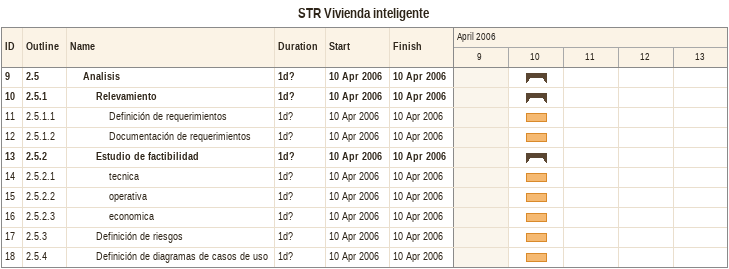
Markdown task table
STR Vivienda inteligente

| ID | WBS | Task | Duration | Start | Finish |
|---|---|---|---|---|---|
| 9 | 2.5 | **Analisis** | 1d? | 2006-04-10 | 2006-04-10 |
| 10 | 2.5.1 | **Relevamiento** | 1d? | 2006-04-10 | 2006-04-10 |
| 11 | 2.5.1.1 | Definición de requerimientos | 1d? | 2006-04-10 | 2006-04-10 |
| 12 | 2.5.1.2 | Documentación de requerimientos | 1d? | 2006-04-10 | 2006-04-10 |
| 13 | 2.5.2 | **Estudio de factibilidad** | 1d? | 2006-04-10 | 2006-04-10 |
| 14 | 2.5.2.1 | tecnica | 1d? | 2006-04-10 | 2006-04-10 |
| 15 | 2.5.2.2 | operativa | 1d? | 2006-04-10 | 2006-04-10 |
| 16 | 2.5.2.3 | economica | 1d? | 2006-04-10 | 2006-04-10 |
| 17 | 2.5.3 | Definición de riesgos | 1d? | 2006-04-10 | 2006-04-10 |
| 18 | 2.5.4 | Definición de diagramas de casos de uso | 1d? | 2006-04-10 | 2006-04-10 |
